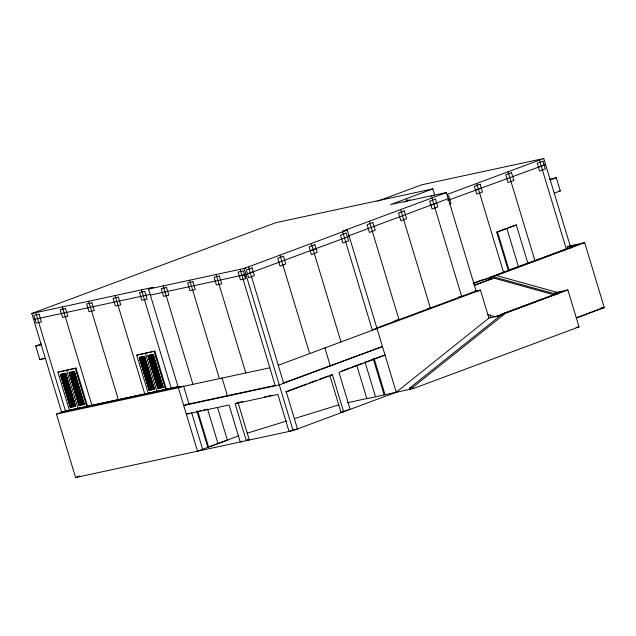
<?xml version="1.0" encoding="UTF-8"?>
<svg xmlns="http://www.w3.org/2000/svg" width="636" height="636" viewBox="0 0 636 636"><rect width="100%" height="100%" fill="white"/><g stroke="black" fill="none" stroke-linecap="round" stroke-linejoin="round"><path stroke-width="0.95" d="M410.339 389.176L409.735 388.024L502.527 313.842L561.572 291.829L553.702 293.53L493.107 276.74L490.078 277.391L490.539 278.926L493.568 278.274L493.107 276.74L584.683 242.666L604.2 307.299L576.343 317.777M409.735 388.024L412.764 387.372L505.548 313.19L567.884 289.952L579.038 326.888L413.368 388.524L366.869 398.677L356.748 365.144M436.622 202.987L348.456 235.916M178.684 386.887L61.605 412.192L31.8 313.5L275.881 222.695L432.806 188.868L434.634 194.934L431.033 196.278M377.577 201.222L421.748 184.79L543.804 158.483L447.156 194.441M398.088 391.522L293.085 430.588L197.518 451.186L148.554 289.07L153.252 287.321L31.8 313.5M432.806 188.868L390.623 204.561L446.408 192.541L476.125 290.978L376.321 328.112M404.289 201.906L410.021 199.776M446.408 192.541L342.971 231.019L347.296 230.089L396.244 392.213L488.925 318.111L480.458 290.048L474.202 291.399L476.125 290.978M45.371 358.458L39.837 359.65L35.719 346.008L41.292 343.941M148.554 289.07L244.137 268.464L347.296 230.089M244.168 268.471L245.663 267.915M447.243 196.238L448.674 195.705L451.019 203.472L449.588 204.005M430.89 205.118L448.253 198.663M247.476 273.909L253.208 271.771M310.281 250.711L349.18 236.322M448.412 200.125L449.851 199.593M475.545 190.212L481.277 188.081M538.406 167.204L545.632 164.517M39.837 359.65L43.328 358.346M550.299 179.996L556.317 177.754L560.3 190.943L554.282 193.185M57.9 372.163L76.05 368.117L87.585 406.325L86.734 406.643L69.435 410.371L57.9 372.163L76.05 368.117M136.74 355.166L154.89 351.128L166.425 389.327L165.575 389.645L148.275 393.374L136.74 355.166L154.89 351.128M496.716 232.092L497.495 231.925L509.11 270.387L508.331 270.554L496.716 232.092L516.289 224.937L527.896 263.399M497.495 231.925L516.289 224.937M238.786 435.811L197.518 451.186L75.597 477.541L56.445 414.115L61.605 412.192M69.435 410.371L70.286 410.053M148.275 393.374L149.126 393.064M181.403 386.346L178.271 387.515L269.823 367.783M181.801 386.481L178.366 387.761L56.445 414.115M572.328 247.476L567.67 248.477L567.209 246.951L570.5 245.727L584.683 242.666M473.375 283.123L479.87 280.707M527.816 263.145L508.251 270.3M473.073 283.672L508.331 270.554M527.983 263.24L567.67 248.477M490.078 277.391L578.394 244.542L567.209 246.951M474.154 285.214L493.496 278.012L554.083 294.802L557.581 294.047M475.148 285.119L493.568 278.274M278.25 365.279L480.458 290.048M189.242 413.106L186.324 414.187L229.071 404.973L240.249 441.98L242.427 441.169M282.885 383.182L382.459 346.548L279.299 384.931L183.732 405.53L186.626 404.448L275.285 385.337M235.861 403.399L237.315 402.858M285.5 391.84L306.727 383.937M309.501 382.912L316.887 380.161M319.654 379.128L327.961 376.043M341.858 370.875L350.15 367.783M351.994 367.099L362.138 363.323M363.983 362.639L382.419 355.778M332.461 374.779L329.806 375.351L340.983 412.359L343.631 411.786L332.461 374.779L286.303 391.951L297.473 428.958L293.442 429.825M567.884 289.952L556.985 292.306L553.702 293.53L554.083 294.802L495.142 316.728L487.907 314.725M75.597 477.541L79.89 475.943M196.866 411.007L207.837 447.347L227.41 440.192L217.56 407.573M242.793 401.562L238.039 402.588L249.217 439.587L246.299 440.676L235.129 403.669L277.876 394.455L289.046 431.462L292.56 430.151M576.327 318.016L604.184 307.649L600.312 308.468M366.869 398.677L367.719 398.359L347.566 402.707M340.983 412.359L347.495 409.934M316.012 248.581L245.949 274.482L150.366 295.08M447.704 200.412L544.138 165.074M247.03 433.243L286.836 420.937M294.42 418.591L338.964 404.822M480.76 280.325L491.111 278.043M496.374 275.523L556.985 292.306M178.605 386.632L61.525 411.945L178.454 386.736M549.512 179.225L556.317 177.754M558.376 191.357L560.3 190.943M33.613 319.51L150.509 294.317M239.287 275.945L244.566 274.808M245.735 278.695L240.456 279.832L238.11 272.065L243.389 270.92L245.735 278.695L244.9 275.841M506.113 228.602L506.892 228.435L518.499 266.889M35.719 346.008L41.372 344.791M60.476 374.588L65.667 373.475M69.125 372.728L74.317 371.607M139.316 357.599L144.507 356.478M147.965 355.731L153.157 354.618M60.555 374.843L65.747 373.73M69.205 372.982L74.396 371.861M139.395 357.853L144.587 356.732M148.045 355.985L153.236 354.872M60.635 375.105L65.818 373.984M69.284 373.237L74.476 372.116M139.475 358.108L144.658 356.987M148.124 356.24L153.316 355.127M60.706 375.359L65.898 374.238M69.356 373.491L74.547 372.37M139.546 358.362L144.738 357.241M148.196 356.494L153.387 355.381M60.786 375.614L65.977 374.493M69.435 373.745L74.627 372.624M139.626 358.617L144.817 357.496M148.275 356.756L153.467 355.635M60.865 375.868L66.057 374.747M69.515 374L74.706 372.879M139.705 358.871L144.897 357.75M148.355 357.011L153.546 355.89M60.937 376.122L66.128 375.002M69.586 374.254L74.778 373.133M139.777 359.125L144.968 358.004M148.427 357.265L153.618 356.144M61.016 376.377L66.208 375.256M69.666 374.509L74.857 373.388M139.856 359.38L145.048 358.259M148.506 357.519L153.697 356.399M61.096 376.631L66.287 375.51M69.745 374.763L74.937 373.642M139.936 359.634L145.127 358.513M148.586 357.774L153.777 356.653M61.167 376.886L66.359 375.765M69.817 375.017L75.008 373.904M140.007 359.889L145.199 358.776M148.657 358.028L153.848 356.907M61.247 377.14L66.438 376.019M69.896 375.272L75.088 374.159M140.087 360.143L145.278 359.03M148.737 358.283L153.928 357.162M61.326 377.394L66.518 376.274M69.976 375.526L75.167 374.413M140.166 360.397L145.358 359.284M148.816 358.537L154.007 357.416M61.398 377.649L66.589 376.528M70.047 375.781L75.239 374.668M140.238 360.652L145.429 359.539M148.888 358.791L154.079 357.671M61.477 377.903L66.669 376.782M70.127 376.035L75.318 374.922M140.317 360.906L145.509 359.793M148.967 359.046L154.158 357.925M61.557 378.158L66.748 377.037M70.206 376.289L75.398 375.176M140.397 361.161L145.588 360.048M149.047 359.3L154.238 358.179M61.628 378.412L66.82 377.291M70.278 376.544L75.469 375.431M140.469 361.415L145.66 360.302M149.118 359.555L154.31 358.434M61.708 378.666L66.899 377.546M70.358 376.806L75.549 375.685M140.548 361.677L145.739 360.556M149.198 359.809L154.389 358.688M61.787 378.921L66.979 377.8M70.437 377.061L75.628 375.94M140.628 361.932L145.819 360.811M149.277 360.063L154.469 358.942M61.859 379.175L67.05 378.054M70.509 377.315L75.7 376.194M140.699 362.186L145.89 361.065M149.349 360.318L154.54 359.197M61.931 379.398L67.122 378.277M70.588 377.561L75.779 376.448M140.771 362.409L145.962 361.288M149.428 360.572L154.62 359.451M62.01 379.652L67.193 378.531M70.668 377.816L75.859 376.703M140.85 362.663L146.034 361.542M149.508 360.827L154.699 359.706M62.082 379.907L67.273 378.786M70.739 378.07L75.93 376.957M140.922 362.918L146.113 361.797M149.579 361.081L154.771 359.96M62.161 380.161L67.352 379.048M70.819 378.325L76.01 377.212M141.001 363.172L146.193 362.051M149.659 361.335L154.85 360.215M62.241 380.415L67.424 379.302M70.898 378.579L76.089 377.466M141.081 363.426L146.264 362.305M149.738 361.59L154.93 360.469M475.696 291.344L479.568 290.509M62.312 380.67L67.503 379.557M70.97 378.833L76.161 377.72M141.152 363.681L146.344 362.56M149.81 361.844L155.001 360.723M62.392 380.924L67.583 379.811M71.049 379.088L76.241 377.975M141.232 363.935L146.423 362.814M149.889 362.099L155.081 360.978M62.471 381.179L67.654 380.066M71.129 379.342L76.32 378.229M141.311 364.19L146.495 363.069M149.969 362.353L155.16 361.232M62.543 381.433L67.734 380.32M71.2 379.605L76.392 378.484M141.383 364.444L146.574 363.323M150.04 362.607L155.232 361.487M62.622 381.687L67.814 380.574M71.28 379.859L76.471 378.738M141.462 364.698L146.654 363.577M150.12 362.862L155.311 361.741M62.702 381.95L67.885 380.829M71.359 380.113L76.551 378.992M141.542 364.953L146.725 363.832M150.199 363.116L155.391 361.995M62.773 382.204L67.965 381.083M71.431 380.368L76.622 379.247M141.613 365.207L146.805 364.086M150.271 363.371L155.462 362.25M458.715 297.004L461.633 296.376L431.908 197.931M62.853 382.459L68.044 381.338M71.51 380.622L76.702 379.501M141.693 365.462L146.884 364.341M150.35 363.625L155.542 362.504M62.932 382.713L68.116 381.592M71.59 380.877L76.781 379.756M141.772 365.716L146.956 364.595M150.43 363.879L155.621 362.759M63.004 382.967L68.195 381.846M71.661 381.131L76.853 380.01M141.844 365.97L147.035 364.849M150.501 364.134L155.693 363.021M63.083 383.222L68.275 382.101M71.741 381.385L76.932 380.264M141.923 366.225L147.115 365.104M150.581 364.388L155.772 363.275M63.163 383.476L68.346 382.355M71.82 381.64L77.012 380.519M142.003 366.479L147.186 365.358M150.66 364.643L155.852 363.53M63.234 383.715L68.426 382.594M71.908 381.918L77.091 380.805M142.074 366.718L147.266 365.597M150.748 364.929L155.931 363.808M63.306 383.969L68.497 382.848M71.979 382.172L77.171 381.059M142.146 366.972L147.337 365.851M150.819 365.183L156.011 364.062M63.385 384.224L68.577 383.103M72.059 382.435L77.25 381.314M142.226 367.226L147.417 366.113M150.899 365.438L156.09 364.317M63.465 384.478L68.656 383.357M72.138 382.689L77.322 381.568M142.305 367.481L147.496 366.368M150.978 365.692L156.162 364.571M63.536 384.732L68.728 383.611M72.21 382.944L77.401 381.823M142.377 367.735L147.568 366.622M151.05 365.946L156.241 364.825M63.616 384.987L68.807 383.866M72.289 383.198L77.481 382.077M142.456 367.99L147.647 366.877M151.13 366.201L156.321 365.08M63.695 385.241L68.887 384.12M72.369 383.452L77.552 382.331M142.536 368.244L147.727 367.131M151.209 366.455L156.392 365.334M63.767 385.495L68.958 384.375M72.44 383.707L77.632 382.586M142.607 368.498L147.798 367.385M151.281 366.71L156.472 365.589M63.846 385.75L69.038 384.629M72.52 383.961L77.711 382.84M142.687 368.753L147.878 367.64M151.36 366.964L156.551 365.843M63.926 386.004L69.117 384.883M72.599 384.216L77.783 383.095M142.766 369.015L147.957 367.894M151.44 367.218L156.623 366.105M63.998 386.259L69.189 385.138M72.671 384.47L77.862 383.349M142.838 369.27L148.029 368.149M151.511 367.473L156.702 366.36M64.077 386.513L69.268 385.392M72.75 384.724L77.942 383.603M142.917 369.524L148.109 368.403M151.591 367.727L156.782 366.614M64.157 386.768L69.348 385.647M72.83 384.979L78.013 383.858M142.997 369.778L148.188 368.657M151.67 367.982L156.854 366.869M427.456 308.635L430.365 308.007L400.648 209.562M64.228 387.022L69.419 385.901M72.902 385.233L78.093 384.112M143.068 370.033L148.26 368.912M151.742 368.236L156.933 367.123M64.308 387.276L69.499 386.163M72.981 385.488L78.172 384.367M143.148 370.287L148.339 369.166M151.821 368.49L157.013 367.377M64.387 387.531L69.578 386.418M73.061 385.742L78.244 384.621M143.227 370.542L148.419 369.421M151.901 368.745L157.084 367.632M64.459 387.785L69.65 386.672M73.132 385.996L78.323 384.875M143.299 370.796L148.49 369.675M151.972 369.007L157.164 367.886M64.53 388.008L69.722 386.895M73.204 386.235L78.395 385.114M143.37 371.019L148.562 369.898M152.044 369.246L157.235 368.125M64.61 388.262L69.793 387.149M73.283 386.489L78.474 385.368M143.45 371.273L148.633 370.152M152.123 369.5L157.315 368.379M64.681 388.517L69.873 387.404M73.363 386.744L78.554 385.631M143.521 371.527L148.713 370.406M152.203 369.755L157.394 368.634M64.761 388.779L69.952 387.658M73.434 386.998L78.626 385.885M143.601 371.782L148.792 370.661M152.274 370.009L157.466 368.888M64.84 389.033L70.024 387.912M73.514 387.252L78.705 386.139M143.68 372.036L148.864 370.915M152.354 370.263L157.545 369.142M64.912 389.288L70.103 388.167M73.593 387.507L78.784 386.394M143.752 372.291L148.943 371.17M152.433 370.518L157.625 369.397M64.991 389.542L70.183 388.421M73.665 387.761L78.856 386.648M143.831 372.545L149.023 371.424M152.505 370.772L157.696 369.651M65.071 389.796L70.254 388.675M73.744 388.016L78.936 386.903M143.911 372.799L149.094 371.678M152.584 371.026L157.776 369.906M65.142 390.051L70.334 388.93M73.824 388.27L79.015 387.157M143.982 373.054L149.174 371.933M152.664 371.281L157.855 370.16M65.222 390.305L70.413 389.184M73.895 388.524L79.087 387.411M144.062 373.308L149.253 372.187M152.735 371.535L157.927 370.414M65.301 390.56L70.493 389.439M73.975 388.787L79.166 387.666M144.141 373.563L149.333 372.45M152.815 371.79L158.006 370.669M65.373 390.814L70.564 389.693M74.054 389.041L79.246 387.92M144.213 373.817L149.404 372.704M152.894 372.044L158.086 370.923M65.452 391.068L70.644 389.948M74.126 389.296L79.317 388.175M144.293 374.071L149.484 372.958M152.966 372.299L158.157 371.178M65.532 391.323L70.723 390.202M74.205 389.55L79.397 388.429M144.372 374.326L149.563 373.213M153.045 372.553L158.237 371.432M395.123 320.512L399.01 319.67L369.285 221.233M65.603 391.577L70.795 390.456M74.285 389.804L79.476 388.683M144.444 374.58L149.635 373.467M153.125 372.807L158.316 371.686M65.683 391.832L70.874 390.711M74.364 390.059L79.548 388.938M144.523 374.835L149.714 373.722M153.204 373.062L158.388 371.941M65.762 392.086L70.954 390.965M74.436 390.313L79.627 389.192M144.603 375.089L149.794 373.976M153.276 373.316L158.467 372.195M65.834 392.34L71.025 391.227M74.523 390.584L79.707 389.471M144.674 375.351L149.865 374.23M153.363 373.594L158.547 372.473M65.913 392.595L71.105 391.482M74.595 390.838L79.786 389.725M144.754 375.606L149.945 374.485M153.435 373.849L158.626 372.728M65.993 392.849L71.184 391.736M74.674 391.092L79.866 389.979M144.833 375.86L150.024 374.739M153.514 374.103L158.706 372.982M66.064 393.104L71.256 391.991M74.754 391.347L79.937 390.234M144.905 376.115L150.096 374.994M153.594 374.358L158.777 373.237M66.144 393.366L71.335 392.245M74.825 391.601L80.017 390.488M144.984 376.369L150.175 375.248M153.666 374.612L158.857 373.491M66.224 393.62L71.415 392.499M74.905 391.856L80.096 390.743M145.064 376.623L150.255 375.502M153.745 374.866L158.936 373.745M66.295 393.875L71.486 392.754M74.984 392.11L80.168 390.997M145.135 376.878L150.327 375.757M153.825 375.121L159.008 374M66.375 394.129L71.566 393.008M75.056 392.372L80.247 391.251M145.215 377.132L150.406 376.011M153.896 375.375L159.087 374.254M66.454 394.384L71.645 393.263M75.135 392.627L80.327 391.506M145.294 377.387L150.486 376.266M153.976 375.63L159.167 374.509M66.534 394.638L71.717 393.517M75.215 392.881L80.398 391.76M145.374 377.641L150.557 376.52M154.055 375.884L159.239 374.763M66.605 394.892L71.796 393.771M75.287 393.135L80.478 392.015M145.445 377.895L150.637 376.774M154.127 376.138L159.318 375.017M66.685 395.147L71.876 394.026M75.366 393.39L80.557 392.269M145.525 378.15L150.716 377.037M154.206 376.393L159.398 375.272M66.764 395.401L71.948 394.28M75.446 393.644L80.637 392.523M145.604 378.404L150.788 377.291M154.286 376.647L159.477 375.526M373.555 329.281L377.013 328.534M66.836 395.656L72.027 394.535M75.517 393.899L80.708 392.778M145.676 378.659L150.867 377.546M154.357 376.902L159.549 375.781M66.915 395.91L72.107 394.789M75.597 394.153L80.788 393.032M145.755 378.913L150.947 377.8M154.437 377.156L159.628 376.043M66.995 396.164L72.178 395.043M75.676 394.407L80.867 393.286M145.835 379.167L151.018 378.054M154.516 377.41L159.708 376.297M67.066 396.419L72.258 395.298M75.748 394.662L80.939 393.541M145.906 379.422L151.098 378.309M154.588 377.665L159.779 376.552M67.138 396.649L72.329 395.528M145.978 379.66L151.169 378.539M75.819 394.884L81.011 393.764M154.659 377.887L159.851 376.766M67.217 396.904L72.409 395.791M146.057 379.915L151.249 378.794M75.891 395.139L81.082 394.018M154.731 378.142L159.922 377.029M67.289 397.158L72.48 396.045M146.129 380.169L151.32 379.048M75.97 395.393L81.162 394.272M154.81 378.396L160.002 377.283M67.368 397.413L72.56 396.3M146.208 380.423L151.4 379.302M76.05 395.648L81.241 394.527M154.89 378.651L160.081 377.538M67.448 397.667L72.639 396.554M146.288 380.678L151.479 379.557M76.121 395.902L81.313 394.781M154.961 378.905L160.153 377.792M67.519 397.921L72.711 396.808M146.359 380.932L151.551 379.811M76.201 396.156L81.392 395.036M155.041 379.159L160.232 378.046M67.599 398.176L72.79 397.063M146.439 381.187L151.63 380.066M76.28 396.411L81.472 395.29M155.12 379.414L160.312 378.301M67.678 398.43L72.87 397.317M146.519 381.441L151.71 380.32M76.352 396.665L81.543 395.544M155.192 379.668L160.383 378.555M67.75 398.685L72.941 397.572M146.59 381.695L151.781 380.574M76.431 396.92L81.623 395.799M155.271 379.923L160.463 378.81M67.829 398.947L73.021 397.826M146.67 381.95L151.861 380.829M76.511 397.174L81.702 396.053M155.351 380.185L160.542 379.064M67.909 399.201L73.1 398.08M146.749 382.204L151.94 381.083M76.582 397.428L81.774 396.308M155.423 380.439L160.614 379.318M67.98 399.456L73.172 398.335M146.821 382.459L152.012 381.338M76.662 397.683L81.853 396.562M155.502 380.694L160.693 379.573M68.06 399.71L73.251 398.589M146.9 382.713L152.091 381.592M76.741 397.937L81.933 396.816M155.582 380.948L160.773 379.827M68.139 399.965L73.331 398.844M146.98 382.967L152.171 381.846M76.821 398.192L82.004 397.079M155.661 381.203L160.844 380.082M68.211 400.219L73.402 399.098M147.051 383.222L152.243 382.101M76.892 398.446L82.084 397.333M155.733 381.457L160.924 380.336M68.291 400.473L73.482 399.352M147.131 383.476L152.322 382.363M76.972 398.7L82.163 397.587M155.812 381.711L161.003 380.59M68.37 400.728L73.561 399.607M77.051 398.955L82.235 397.842M147.21 383.731L152.401 382.618M155.892 381.966L161.075 380.845M68.442 400.958L73.625 399.837M147.282 383.961L152.465 382.84M68.513 401.213L73.704 400.092M77.139 399.249L82.322 398.128M147.353 384.216L152.545 383.103M155.979 382.252L161.162 381.131M68.593 401.467L73.784 400.346M77.21 399.503L82.402 398.382M147.433 384.47L152.624 383.357M156.051 382.506L161.242 381.393M68.672 401.721L73.856 400.601M77.29 399.758L82.481 398.637M147.512 384.724L152.696 383.611M156.13 382.761L161.321 381.648M68.744 401.976L73.935 400.855M77.369 400.012L82.553 398.891M147.584 384.979L152.775 383.866M156.21 383.015L161.393 381.902M68.823 402.23L74.014 401.109M77.441 400.267L82.632 399.146M147.663 385.233L152.855 384.12M156.281 383.27L161.472 382.156M68.903 402.485L74.086 401.364M77.52 400.521L82.712 399.4M147.743 385.488L152.926 384.375M156.361 383.524L161.552 382.411M68.974 402.739L74.166 401.618M77.6 400.775L82.783 399.654M147.814 385.742L153.006 384.629M156.44 383.778L161.624 382.665M69.054 402.993L74.245 401.873M77.672 401.03L82.863 399.909M147.894 385.996L153.085 384.883M156.512 384.033L161.703 382.92M69.133 403.248L74.317 402.127M77.751 401.284L82.942 400.163M147.973 386.259L153.157 385.138M156.591 384.295L161.782 383.174M69.205 403.502L74.396 402.381M77.831 401.539L83.014 400.418M148.045 386.513L153.236 385.392M156.671 384.549L161.854 383.429M69.284 403.757L74.476 402.636M77.902 401.793L83.093 400.672M148.124 386.768L153.316 385.647M156.742 384.804L161.934 383.683M69.364 404.011L74.547 402.89M77.982 402.047L83.173 400.926M148.204 387.022L153.387 385.901M156.822 385.058L162.013 383.937M69.435 404.265L74.627 403.145M78.061 402.302L83.244 401.181M148.275 387.276L153.467 386.155M156.901 385.313L162.085 384.192M69.515 404.52L74.706 403.407M78.133 402.556L83.324 401.443M148.355 387.531L153.546 386.41M156.973 385.567L162.164 384.446M69.594 404.774L74.778 403.661M78.212 402.811L83.403 401.698M148.434 387.785L153.618 386.664M157.052 385.821L162.244 384.7M69.666 405.029L74.857 403.916M78.292 403.065L83.475 401.952M148.506 388.04L153.697 386.919M157.132 386.076L162.315 384.955M69.745 405.283L74.937 404.17M78.363 403.319L83.555 402.206M148.586 388.294L153.777 387.173M157.203 386.33L162.395 385.209M69.825 405.537L75.016 404.424M78.443 403.574L83.634 402.461M148.665 388.548L153.856 387.427M157.283 386.585L162.474 385.464M69.896 405.792L75.088 404.679M78.522 403.828L83.706 402.715M148.737 388.803L153.928 387.682M157.362 386.839L162.546 385.718M69.976 406.046L75.167 404.933M78.594 404.083L83.785 402.97M148.816 389.057L154.007 387.936M157.434 387.093L162.625 385.973M70.055 406.309L75.247 405.188M78.673 404.337L83.865 403.224M148.896 389.312L154.087 388.191M157.513 387.348L162.705 386.227M70.127 406.563L75.318 405.442M78.753 404.599L83.944 403.478M148.967 389.566L154.158 388.445M157.593 387.602L162.784 386.481M70.206 406.817L75.398 405.696M78.824 404.854L84.016 403.733M149.047 389.82L154.238 388.699M157.664 387.857L162.856 386.736M502.742 313.715L505.771 313.063M78.904 405.108L84.095 403.987M157.744 388.111L162.935 386.99M502.527 313.842L505.548 313.19M70.302 407.127L75.493 406.014M149.142 390.138L154.333 389.017M78.991 405.402L84.183 404.281M157.831 388.405L163.023 387.292M488.535 318.135L501.383 315.369M601.362 307.911L604.2 307.299L601.433 307.896M383.301 355.588L385.066 355.206L338.972 372.362L350.15 409.361L348.377 409.743M576.129 327.516L579.038 326.888M199.688 410.856L201.588 410.443M203.488 410.037L207.288 409.218M264.64 396.856L266.54 396.443M268.44 396.037L272.24 395.218M226.631 440.358L227.41 440.192M246.617 440.152L249.217 439.587M412.764 387.372L413.368 388.524M543.724 158.459L570.182 245.846M539.447 160.105L566.286 248.994M508.069 171.776L534.908 260.665M476.69 183.454L503.529 272.343M490.165 314.788L491.024 317.626M406.499 198.655L407.159 200.841M342.645 231.822L372.37 330.259M374.334 359.237L385.019 394.63M373.205 358.625L384.168 394.948M365.12 362.345L375.518 396.808M311.29 243.485L341.007 341.93M324.877 347.868L330.33 365.931M279.927 255.147L309.653 353.592M248.525 266.834L283.688 383.293M244.105 268.471L293.085 430.588M240.098 269.338L275.261 385.798M216.081 274.514L245.806 372.958M222.012 377.84L227.45 395.823M189.655 280.214L219.38 378.651M207.598 409.202L218.013 443.682M163.229 285.906L192.947 384.351M197.645 410.84L208.616 447.18M183.518 385.845L188.948 403.828M191.523 412.351L202.669 449.27M141.494 289.857L171.219 388.294M154.039 351.438L165.575 389.645M145.39 353.306L156.925 391.514M115.068 295.549L144.785 393.994M88.642 301.249L118.36 399.694M91.934 405.386L62.344 306.918M75.199 368.435L86.734 406.643M66.549 370.295L78.085 408.503M35.783 312.642L65.5 411.087M435.453 199.108L429.721 201.238L432.067 209.005L437.799 206.875L435.453 199.108M372.863 222.513L367.131 224.651L369.476 232.418L375.208 230.288L372.863 222.513M404.226 210.866L398.494 212.996L400.839 220.764L406.571 218.633L404.226 210.866M252.015 267.843L246.291 269.974L248.636 277.741L254.36 275.611L252.015 267.843M283.441 256.228L277.709 258.359L280.055 266.126L285.787 263.996L283.441 256.228M314.836 244.693L309.112 246.832L311.457 254.599L317.181 252.468L314.836 244.693M346.223 233.102L340.491 235.24L342.836 243.008L348.568 240.869L346.223 233.102M480.101 184.202L474.377 186.332L476.722 194.099L482.446 191.969L480.101 184.202M511.535 172.69L505.803 174.828L508.148 182.596L513.88 180.465L511.535 172.69M542.961 161.186L537.229 163.317L539.574 171.092L545.306 168.953L542.961 161.186M39.066 314.2L33.788 315.337L36.133 323.104L41.412 321.967L39.066 314.2M65.492 308.508L60.213 309.645L62.559 317.412L67.837 316.275L65.492 308.508M91.918 302.808L86.647 303.944L88.992 311.712L94.263 310.575L91.918 302.808M118.352 297.115L113.073 298.252L115.418 306.019L120.697 304.882L118.352 297.115M144.777 291.415L139.499 292.552L141.844 300.319L147.123 299.182L144.777 291.415M166.505 287.464L161.234 288.601L163.579 296.376L168.85 295.231L166.505 287.464M192.939 281.772L187.66 282.909L190.005 290.676L195.284 289.539L192.939 281.772M219.364 276.072L214.086 277.209L216.431 284.976L221.71 283.839L219.364 276.072M65.588 373.221L60.404 374.334L70.397 407.445L75.589 406.332L65.588 373.221M74.245 371.352L69.054 372.473L79.047 405.585L84.238 404.464L74.245 371.352M144.428 356.224L139.244 357.345L149.237 390.456L154.429 389.335L144.428 356.224M153.085 354.363L147.894 355.476L157.887 388.588L163.078 387.475L153.085 354.363"/></g></svg>
